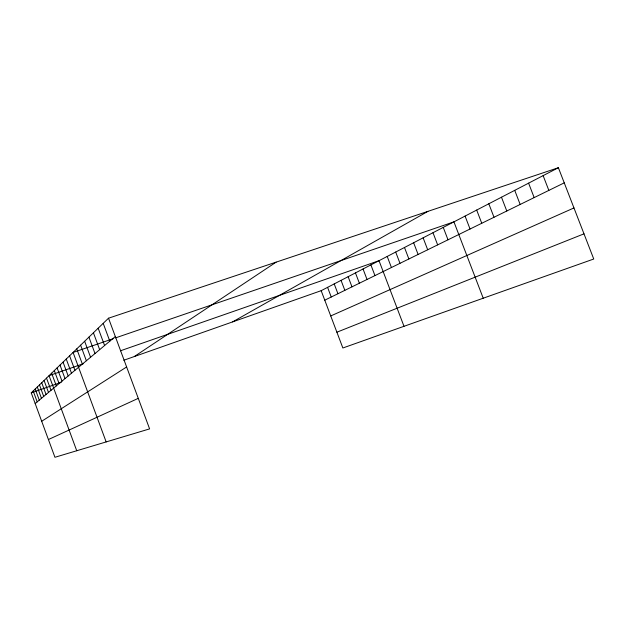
<?xml version="1.0" encoding="UTF-8"?>
<svg xmlns="http://www.w3.org/2000/svg" width="625" height="625" viewBox="0 0 625 625"><rect width="100%" height="100%" fill="white"/><g stroke="black" fill="none" stroke-linecap="round" stroke-linejoin="round"><path stroke-width="0.94" d="M108.523 318.203L149.609 428.891L54.937 457.281L31.25 392.875L108.523 318.203L558.383 167.719L593.75 259.016L342.859 347.992L321.172 290.672L558.383 167.719M35.18 403.562L115.336 336.547M134.305 356.547L276.148 262.133M41.695 421.266L126.625 366.961M232.602 321.891L427.922 211.359M324.773 300.18L564.242 182.859M48.414 439.531L138.273 398.359M330.734 315.945L573.969 207.945M336.883 332.203L584 233.836M31.25 392.875L61.242 382.297M123.805 360.25L321.172 290.672M83.367 363.711L49.062 375.664L76.734 450.742M120.398 350.805L379.023 260.688L404 326.312M113.75 338.508L73.086 352.453L106.156 441.922M115.578 337.875L453.938 221.852L483.219 298.211M543.125 175.625L548.844 190.398M528.594 183.156L534.164 197.594M514.727 190.352L520.164 204.453M501.477 197.211L506.789 211.008M488.812 203.781L494 217.273M476.688 210.062L481.758 223.266M465.078 216.078L470.039 229.008M443.25 227.391L448.008 239.805M432.992 232.711L437.648 244.883M423.125 237.828L427.688 249.758M413.633 242.742L418.102 254.453M404.492 247.484L408.883 258.977M395.695 252.047L399.992 263.328M387.211 256.445L391.43 267.523M370.891 264.898L374.953 275.594M363.039 268.969L367.031 279.477M355.453 272.898L359.375 283.227M348.133 276.695L351.984 286.852M341.055 280.367L344.844 290.352M334.211 283.914L337.93 293.734M327.586 287.344L331.242 297.008M103.203 323.352L109.812 341.164M98.172 328.211L104.594 345.523M93.422 332.797L99.664 349.648M88.922 337.148L95 353.547M84.656 341.273L90.57 357.25M80.602 345.188L86.367 360.766M76.75 348.906L82.375 364.102M69.586 355.828L74.945 370.32M66.25 359.055L71.484 373.211M63.07 362.133L68.18 375.977M60.023 365.078L65.016 378.617M57.102 367.891L61.992 381.141M54.312 370.594L59.094 383.562M51.633 373.18L56.32 385.891M46.516 378.125L51.016 390.32M44.078 380.484L48.484 392.438M41.727 382.75L46.047 394.477M39.477 384.93L43.711 396.43M37.305 387.023L41.453 398.312M35.211 389.047L39.289 400.125M33.195 390.992L37.195 401.875"/></g></svg>
